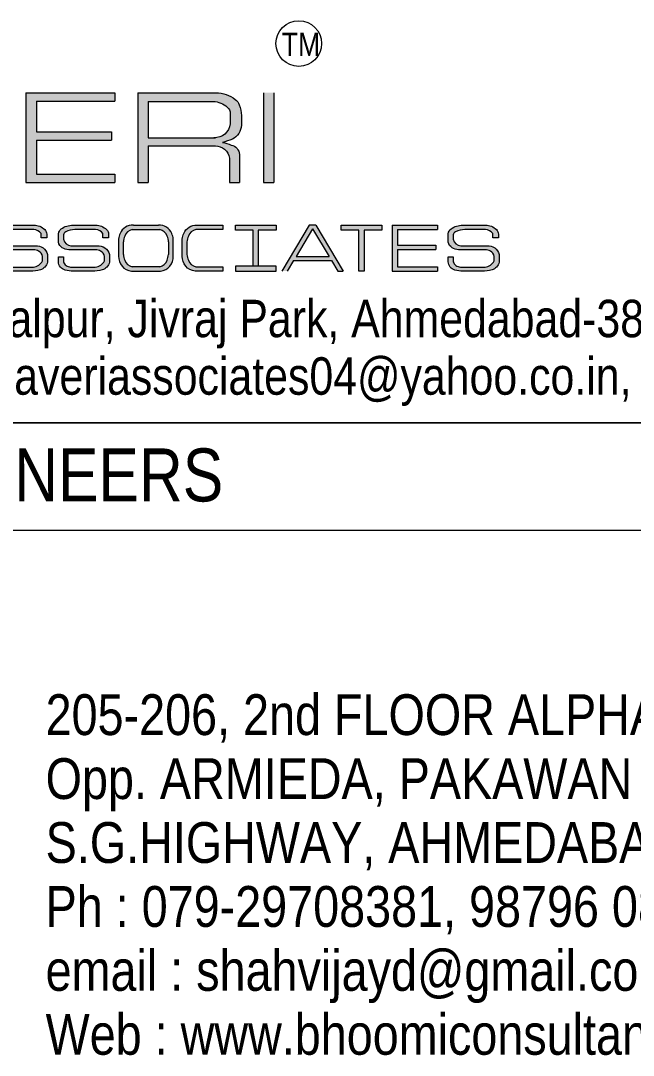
# Model space of a CAD drawing. Header units: millimetres. Extents: x 1112055 to 3390982, y -148532 to 766891.
# Drawn here: x 2390171 to 2392692, y 219142 to 223400 of the extents above; entities that cross this region are included whole.
import ezdxf

# ---------------------------------------------------------------- set-up
doc = ezdxf.new("R2010")
doc.units = ezdxf.units.MM
doc.layers.add('B TITLE BLOCK', color=250, linetype='Continuous', lineweight=0)
doc.layers.add('P_TITLE BLOCK TEXT', color=7, linetype='Continuous', lineweight=9)
doc.layers.add('FORMAT TEXT', color=7, linetype='Continuous')
doc.styles.add('SWINC', font='swissc.ttf')

msp = doc.modelspace()

# ---------------------------------------------------------------- hatches: boundary and pattern name
at = {"layer": 'P_TITLE BLOCK TEXT'}
for color, points in [(7, [(2390559.011818572, 223104.03613407), (2390193.05148048, 223104.03613407), (2390193.05148048, 222733.7161975062), (2390559.011818572, 222733.7161975062), (2390559.011818572, 222769.27985853), (2390236.426212952, 222769.27985853), (2390236.426212952, 222909.186279351), (2390545.449759787, 222909.186279351), (2390545.449759787, 222942.3594380125), (2390236.426212952, 222942.3594380125), (2390236.426212952, 223068.8814021299), (2390559.011818572, 223068.8814021299)]), (7, [(2391213.104210202, 223104.03613407), (2391169.729477722, 223104.03613407), (2391169.729477722, 222733.7161975062), (2391213.104210202, 222733.7161975062)]), (256, [(2390835.886100179, 222431.5313403132), (2390835.886100179, 222501.6460430602, -0.065444553260905), (2390842.03364489, 222524.3677606415, -0.3186236598127411), (2390896.750843161, 222558.5930900183), (2391003.450178795, 222558.5930900183), (2391003.450178795, 222540.4173715007), (2390891.728823206, 222540.4173715007, 0.2644804300768096), (2390861.1237041, 222513.7316301086, 0.0506837276388673), (2390855.466905223, 222490.1364222213), (2390855.466905223, 222437.9993407367, 0.0506837276411283), (2390861.1237041, 222414.4041328494, 0.2644804300830637), (2390891.728823206, 222387.7183914574), (2391003.450178795, 222387.7183914574), (2391003.450178795, 222369.5426729399), (2390888.912853902, 222369.5426729399, -0.3947190252426027)]), (256, [(2391656.748404481, 222558.5930900183), (2391490.33131473, 222558.5930900096), (2391490.33131473, 222537.7797444426), (2391563.133186822, 222537.7797444426), (2391563.133186822, 222369.5426729399), (2391583.946532389, 222369.5426729399), (2391583.946532389, 222537.7797444426), (2391656.748404481, 222537.7797444426)]), (256, [(2391885.906867182, 222558.5930900183), (2391699.082049722, 222558.5930900183), (2391699.082049722, 222369.5426729399), (2391885.906867182, 222369.5426729399), (2391885.906867182, 222387.6981225586), (2391721.225095388, 222387.6981225586), (2391721.225095388, 222459.1211397779), (2391878.98335965, 222459.1211397779), (2391878.98335965, 222476.0562244453), (2391721.225095388, 222476.0562244453), (2391721.225095388, 222540.6464010022), (2391885.906867182, 222540.6464010022)])]:
    msp.add_hatch(color=color, dxfattribs=at).paths.add_polyline_path(points)
h = msp.add_hatch(color=7, dxfattribs=at)
h.paths.add_polyline_path([(2391054.139387155, 223076.6170927351, -0.1662994059925575), (2391070.627187286, 223053.6872609702, -0.0791995366985774), (2391079.082223324, 223010.0871038991), (2391079.082223324, 222970.4473209715, -0.2597704900776225), (2391042.307546551, 222912.0453174113, -0.0146451845304826), (2391001.126434579, 222899.0261244773, -0.0494066516944872), (2391037.850383883, 222888.652494758, -0.351322737650402), (2391070.890421748, 222849.5117439496), (2391070.890421748, 222733.7161975062), (2391030.337233644, 222733.7161975062), (2391030.337233644, 222834.2205687674, 0.3675094121381071), (2390973.421085836, 222884.8362854117), (2390696.088422001, 222884.8362854117), (2390696.088422001, 222733.7161975062), (2390652.713689521, 222733.7161975062), (2390652.713689521, 223104.03613407), (2390974.935976739, 223104.03613407, -0.1432384059828174)])
h.paths.add_polyline_path([(2390963.28510983, 223067.5548084677, -0.1815059090176984), (2391021.15693183, 223044.8543928556, -0.2046130928259839), (2391033.579678962, 223018.0667657369), (2391033.579678962, 222975.7758748098, -0.3961353841263715), (2390966.10391218, 222918.6436306945), (2390696.088422001, 222918.6436306945), (2390696.088422001, 223067.5548084677)], flags=16)
h = msp.add_hatch(color=7, dxfattribs=at)
edge = h.paths.add_edge_path()
edge.add_line((2390254.938762885, 222506.183076544), (2390254.938762885, 222523.9874328086))
edge.add_arc((2390224.843893096, 222504.4299545965), 35.89144942410118, 33.01826321564511, 89.55826277277895)
edge.add_line((2390225.12060514, 222540.3203373174), (2390140.067083037, 222540.3203373174))
edge.add_arc((2390144.612440752, 222435.6758709699), 104.7431363598962, 92.48714741873879, 114.0429537283691)
edge.add_arc((2390108.468539789, 222516.69288726), 16.02933525850875, 114.0429537294062, 173.3691583151758)
edge.add_line((2390092.546428723, 222518.543824343), (2390092.546428723, 222500.684713168))
edge.add_arc((2390125.256277662, 222507.2641941633), 33.36500843268297, 191.3730973809643, 266.989319789544)
edge.add_line((2390123.503877195, 222473.9452373943), (2390231.27096863, 222473.9452373943))
edge.add_arc((2390234.292933257, 222424.4639941377), 49.57343748743828, 15.593509061330622, 93.49488039938291, ccw=False)
edge.add_line((2390282.041722523, 222437.7898647641), (2390282.16087394, 222406.0855573464))
edge.add_arc((2390239.204974259, 222417.3220122689), 44.40120760444587, 286.83610795885704, 345.3409580231924, ccw=False)
edge.add_arc((2390208.546543728, 222550.6160745815), 181.0986795089235, 270.9573158560145, 283.9044309719972, ccw=False)
edge.add_line((2390211.572256481, 222369.5426729399), (2390132.441961899, 222369.5426729399))
edge.add_arc((2390135.216043434, 222510.9569645762), 141.4414981771326, 255.2817551210301, 268.87619010347515, ccw=False)
edge.add_arc((2390108.729399736, 222410.1267053672), 37.19043839391119, 183.4260365920886, 255.2817551212632, ccw=False)
edge.add_line((2390071.605429037, 222407.9042050789), (2390071.605429037, 222427.9528643208))
edge.add_line((2390071.605429037, 222427.952864318), (2390092.546428727, 222427.952864318))
edge.add_line((2390092.546428723, 222427.952864318), (2390092.546428723, 222407.8920078813))
edge.add_arc((2390120.538535168, 222417.3196851), 29.53708043587835, 198.6134072769036, 234.8504137460179)
edge.add_arc((2390124.814729429, 222423.3929146962), 36.96472845960285, 234.8504137462263, 265.2644397945826)
edge.add_line((2390121.763030547, 222386.5543712469), (2390223.736302865, 222386.5543712469))
edge.add_arc((2390220.075028646, 222432.4536763064), 46.04509891662631, 274.5606862053867, 333.2673842339913)
edge.add_line((2390261.198618694, 222411.741325512), (2390261.432246945, 222429.9397922934))
edge.add_arc((2390232.831932442, 222425.8957935277), 28.88480423302691, 8.048099003175661, 64.75619501759226)
edge.add_arc((2390218.577385369, 222395.6633568692), 62.30923151112129, 64.75619501777959, 84.27045226384784)
edge.add_line((2390224.797896144, 222457.661305035), (2390114.165908902, 222457.661305035))
edge.add_arc((2390112.632076752, 222500.2983229455), 42.66459817014718, 195.9277156249536, 272.0602807550699, ccw=False)
edge.add_line((2390071.605429037, 222488.5901158148), (2390071.605429037, 222523.71365825))
edge.add_arc((2390102.506508201, 222518.0878566981), 31.4090168078041, 127.42578174409411, 169.6818301060569, ccw=False)
edge.add_arc((2390129.452193478, 222482.8772113584), 75.74703097773211, 88.3567074096274, 127.42578174509751, ccw=False)
edge.add_line((2390131.624386113, 222558.5930900183), (2390225.463358345, 222558.5930900183))
edge.add_arc((2390225.820341498, 222495.7580831265), 62.83602094352464, 45.300427081282805, 90.32550976596679, ccw=False)
edge.add_arc((2390250.475046827, 222520.6727047109), 27.78473189866104, 1.8933564716198816, 45.30042708078719, ccw=False)
edge.add_line((2390278.244609758, 222521.5906925409), (2390278.244609758, 222506.1830765427))
edge.add_line((2390278.244609758, 222506.183076544), (2390254.938762888, 222506.183076544))
h = msp.add_hatch(color=7, dxfattribs=at)
edge = h.paths.add_edge_path()
edge.add_line((2390509.515293924, 222506.183076544), (2390509.515293924, 222523.9874328086))
edge.add_arc((2390479.420424135, 222504.4299545965), 35.89144942410118, 33.01826321564511, 89.55826277277895)
edge.add_line((2390479.69713618, 222540.3203373174), (2390394.643614077, 222540.3203373174))
edge.add_arc((2390399.1889718, 222435.6758709699), 104.7431363598962, 92.48714741873879, 114.0429537283691)
edge.add_arc((2390363.045070829, 222516.69288726), 16.02933525850875, 114.0429537294062, 173.3691583151758)
edge.add_line((2390347.122959771, 222518.543824343), (2390347.122959771, 222500.684713168))
edge.add_arc((2390379.832808701, 222507.2641941633), 33.36500843268297, 191.3730973809643, 266.989319789544)
edge.add_line((2390378.080408243, 222473.9452373943), (2390485.847499677, 222473.9452373943))
edge.add_arc((2390488.869464306, 222424.4639941377), 49.57343748743828, 15.593509061330622, 93.49488039938291, ccw=False)
edge.add_line((2390536.618253571, 222437.7898647641), (2390536.737404988, 222406.0855573464))
edge.add_arc((2390493.781505307, 222417.3220122689), 44.40120760444587, 286.83610795885704, 345.3409580231924, ccw=False)
edge.add_arc((2390463.123074767, 222550.6160745815), 181.0986795089235, 270.9573158560145, 283.9044309719972, ccw=False)
edge.add_line((2390466.148787521, 222369.5426729399), (2390387.018492938, 222369.5426729399))
edge.add_arc((2390389.792574474, 222510.9569645762), 141.4414981771326, 255.2817551210301, 268.87619010347515, ccw=False)
edge.add_arc((2390363.305930776, 222410.1267053672), 37.19043839391119, 183.4260365920886, 255.2817551212632, ccw=False)
edge.add_line((2390326.181960076, 222407.9042050789), (2390326.181960076, 222427.9528643208))
edge.add_line((2390326.181960076, 222427.952864318), (2390347.122959767, 222427.952864318))
edge.add_line((2390347.122959771, 222427.952864318), (2390347.122959771, 222407.8920078813))
edge.add_arc((2390375.115066207, 222417.3196851), 29.53708043587835, 198.6134072769036, 234.8504137460179)
edge.add_arc((2390379.391260469, 222423.3929146962), 36.96472845960285, 234.8504137462263, 265.2644397945826)
edge.add_line((2390376.339561586, 222386.5543712469), (2390478.312833905, 222386.5543712469))
edge.add_arc((2390474.651559685, 222432.4536763064), 46.04509891662631, 274.5606862053867, 333.2673842339913)
edge.add_line((2390515.775149734, 222411.741325512), (2390516.008777985, 222429.9397922934))
edge.add_arc((2390487.408463482, 222425.8957935277), 28.88480423302691, 8.048099003175661, 64.75619501759226)
edge.add_arc((2390473.153916408, 222395.6633568692), 62.30923151112129, 64.75619501777959, 84.27045226384784)
edge.add_line((2390479.374427183, 222457.661305035), (2390368.742439941, 222457.661305035))
edge.add_arc((2390367.208607791, 222500.2983229455), 42.66459817014718, 195.9277156249536, 272.0602807550699, ccw=False)
edge.add_line((2390326.181960076, 222488.5901158148), (2390326.181960076, 222523.71365825))
edge.add_arc((2390357.08303924, 222518.0878566981), 31.4090168078041, 127.42578174409411, 169.6818301060569, ccw=False)
edge.add_arc((2390384.028724517, 222482.8772113584), 75.74703097773211, 88.3567074096274, 127.42578174509751, ccw=False)
edge.add_line((2390386.200917153, 222558.5930900183), (2390480.039889385, 222558.5930900183))
edge.add_arc((2390480.396872546, 222495.7580831265), 62.83602094352464, 45.300427081282805, 90.32550976596679, ccw=False)
edge.add_arc((2390505.051577875, 222520.6727047109), 27.78473189866104, 1.8933564716198816, 45.30042708078719, ccw=False)
edge.add_line((2390532.821140798, 222521.5906925409), (2390532.821140798, 222506.1830765427))
edge.add_line((2390532.821140798, 222506.183076544), (2390509.515293928, 222506.183076544))
h = msp.add_hatch(color=256, dxfattribs=at)
h.paths.add_polyline_path([(2390738.270077465, 222558.5930900183), (2390634.853482527, 222558.5930900183, 0.3186216901171488), (2390580.136437763, 222524.3681289042, 0.0654456625201036), (2390573.988739545, 222501.6460430602), (2390573.988739545, 222431.5313403132, 0.3947190252434177), (2390627.015493268, 222369.5426729399), (2390746.108066715, 222369.5426729399, 0.394719025241403), (2390799.134820448, 222431.5313403132), (2390799.134820448, 222501.6460430602, 0.0654456625725081), (2390792.987122221, 222524.3681289128, 0.3186216900435543)])
h.paths.add_polyline_path([(2390779.554015404, 222490.1364222213, 0.1047262594535254), (2390773.897216517, 222513.7316301086), (2390773.897302485, 222513.7313844223), (2390773.897150249, 222513.7318195121, 0.2644791230732378), (2390743.292097411, 222540.4173715007), (2390629.831462572, 222540.4173715007, 0.2644804300744661), (2390599.226343475, 222513.7316301086, 0.0506837276411892), (2390593.569544589, 222490.1364222213), (2390593.569544589, 222437.9993407367, 0.0506837276411892), (2390599.226343475, 222414.4041328494, 0.2644804300744662), (2390629.831462572, 222387.7183914574), (2390743.292097411, 222387.7183914574, 0.2644804300768095), (2390773.897216517, 222414.4041328494, 0.0473854188635733), (2390779.554015404, 222437.9993407367)], flags=16)
h = msp.add_hatch(color=256, dxfattribs=at)
h.paths.add_polyline_path([(2391221.78225513, 222390.3560185067), (2391055.365165378, 222390.3560185067), (2391055.365165378, 222369.5426729399), (2391221.78225513, 222369.5426729399)])
h.paths.add_polyline_path([(2391128.16703747, 222390.3560185067), (2391148.980383037, 222390.3560185067), (2391148.980383037, 222537.7797444426), (2391221.78225513, 222537.7797444426), (2391221.78225513, 222558.5930900183), (2391055.365165378, 222558.5930900096), (2391055.365165378, 222537.7797444426), (2391128.16703747, 222537.7797444426)])
h = msp.add_hatch(color=7, dxfattribs=at)
h.paths.add_polyline_path([(2391385.604937937, 222558.5930900183), (2391358.494097519, 222558.5930900183), (2391246.049655158, 222369.5426729399), (2391268.139373837, 222369.5426729399), (2391294.245462795, 222413.4342775684), (2391449.853572661, 222413.4342775684), (2391475.959661619, 222369.5426729399), (2391498.049380298, 222369.5426729399)])
h.paths.add_polyline_path([(2391372.049517732, 222544.2445579605), (2391439.83723062, 222430.2745375194), (2391304.261804836, 222430.2745375194)], flags=16)
h = msp.add_hatch(color=7, dxfattribs=at)
edge = h.paths.add_edge_path()
edge.add_line((2392113.320862873, 222506.183076544), (2392113.320862873, 222523.9874328086))
edge.add_arc((2392083.225993076, 222504.4299545965), 35.89144942410118, 33.01826321564511, 89.55826277277895)
edge.add_line((2392083.50270512, 222540.3203373174), (2391998.449183017, 222540.3203373174))
edge.add_arc((2392002.994540741, 222435.6758709699), 104.7431363598962, 92.48714741873879, 114.0429537283691)
edge.add_arc((2391966.850639778, 222516.69288726), 16.02933525850875, 114.0429537294062, 173.3691583151758)
edge.add_line((2391950.928528712, 222518.543824343), (2391950.928528712, 222500.684713168))
edge.add_arc((2391983.638377651, 222507.2641941633), 33.36500843268297, 191.3730973809643, 266.989319789544)
edge.add_line((2391981.885977183, 222473.9452373943), (2392089.653068618, 222473.9452373943))
edge.add_arc((2392092.675033246, 222424.4639941377), 49.57343748743828, 15.593509061330622, 93.49488039938291, ccw=False)
edge.add_line((2392140.423822512, 222437.7898647641), (2392140.542973929, 222406.0855573464))
edge.add_arc((2392097.587074248, 222417.3220122689), 44.40120760444587, 286.83610795885704, 345.3409580231924, ccw=False)
edge.add_arc((2392066.928643708, 222550.6160745815), 181.0986795089235, 270.9573158560145, 283.9044309719972, ccw=False)
edge.add_line((2392069.95435647, 222369.5426729399), (2391990.824061888, 222369.5426729399))
edge.add_arc((2391993.598143415, 222510.9569645762), 141.4414981771326, 255.2817551210301, 268.87619010347515, ccw=False)
edge.add_arc((2391967.111499717, 222410.1267053672), 37.19043839391119, 183.4260365920886, 255.2817551212632, ccw=False)
edge.add_line((2391929.987529017, 222407.9042050789), (2391929.987529017, 222427.9528643208))
edge.add_line((2391929.987529017, 222427.952864318), (2391950.928528708, 222427.952864318))
edge.add_line((2391950.928528712, 222427.952864318), (2391950.928528712, 222407.8920078813))
edge.add_arc((2391978.920635148, 222417.3196851), 29.53708043587835, 198.6134072769036, 234.8504137460179)
edge.add_arc((2391983.196829409, 222423.3929146962), 36.96472845960285, 234.8504137462263, 265.2644397945826)
edge.add_line((2391980.145130536, 222386.5543712469), (2392082.118402855, 222386.5543712469))
edge.add_arc((2392078.457128626, 222432.4536763064), 46.04509891662631, 274.5606862053867, 333.2673842339913)
edge.add_line((2392119.580718683, 222411.741325512), (2392119.814346934, 222429.9397922934))
edge.add_arc((2392091.214032431, 222425.8957935277), 28.88480423302691, 8.048099003175661, 64.75619501759226)
edge.add_arc((2392076.959485358, 222395.6633568692), 62.30923151112129, 64.75619501777959, 84.27045226384784)
edge.add_line((2392083.179996132, 222457.661305035), (2391972.54800889, 222457.661305035))
edge.add_arc((2391971.01417674, 222500.2983229455), 42.66459817014718, 195.9277156249536, 272.0602807550699, ccw=False)
edge.add_line((2391929.987529017, 222488.5901158148), (2391929.987529017, 222523.71365825))
edge.add_arc((2391960.88860819, 222518.0878566981), 31.4090168078041, 127.42578174409411, 169.6818301060569, ccw=False)
edge.add_arc((2391987.834293458, 222482.8772113584), 75.74703097773211, 88.3567074096274, 127.42578174509751, ccw=False)
edge.add_line((2391990.006486094, 222558.5930900183), (2392083.845458325, 222558.5930900183))
edge.add_arc((2392084.202441487, 222495.7580831265), 62.83602094352464, 45.300427081282805, 90.32550976596679, ccw=False)
edge.add_arc((2392108.857146816, 222520.6727047109), 27.78473189866104, 1.8933564716198816, 45.30042708078719, ccw=False)
edge.add_line((2392136.626709738, 222521.5906925409), (2392136.626709738, 222506.1830765427))
edge.add_line((2392136.626709738, 222506.183076544), (2392113.320862869, 222506.183076544))

# ---------------------------------------------------------------- linework, layer by layer
at = {"layer": 'B TITLE BLOCK', "color": 250, "lineweight": 0}
msp.add_line((2395009.466872244, 221301.4956626689), (2387740.398169872, 221301.4956626689), dxfattribs=at)
at = {"layer": 'B TITLE BLOCK', "color": 250, "lineweight": 0, "const_width": 6.061100518399976}
msp.add_lwpolyline([(2387740.398169872, 221745.0405470812), (2395009.466872244, 221745.0405470812)], dxfattribs=at)
at = {"layer": 'P_TITLE BLOCK TEXT'}
for p, q in [((2390629.831462572, 222540.4173714995), (2390743.292097411, 222540.4173714995)), ((2390573.988739545, 222501.6460430588), (2390573.988739545, 222431.5313403117)), ((2390593.569544589, 222437.9993407355), (2390593.569544589, 222490.13642222)), ((2390779.554015404, 222490.13642222), (2390779.554015404, 222437.9993407355)), ((2390799.134820448, 222431.5313403117), (2390799.134820448, 222501.6460430588)), ((2390627.015493277, 222369.5426729386), (2390746.108066715, 222369.5426729386)), ((2390743.292097411, 222387.718391456), (2390629.831462572, 222387.718391456))]:
    msp.add_line(p, q, dxfattribs=at)
at = {"layer": 'P_TITLE BLOCK TEXT', "color": 7}
for points in [[(2390193.05148048, 223104.0361340689), (2390559.011818572, 223104.0361340689)], [(2390193.05148048, 223104.0361340689), (2390193.05148048, 222733.7161975048)], [(2390559.011818572, 223104.0361340689), (2390559.011818572, 223068.8814021288)], [(2390652.713689521, 223104.0361340689), (2390652.713689521, 222733.7161975048)], [(2390652.713689521, 223104.0361340689), (2390974.935976739, 223104.0361340689)], [(2391169.729477722, 223104.0361340689), (2391169.729477722, 222733.7161975048)], [(2391213.104210202, 223104.0361340689), (2391213.104210202, 222733.7161975048)], [(2390236.426212952, 223068.8814021288), (2390236.426212952, 222942.3594380112)], [(2390236.426212952, 223068.8814021288), (2390559.011818572, 223068.8814021288)], [(2390696.088422001, 223067.5548084665), (2390696.088422001, 222918.6436306931)], [(2390696.088422001, 223067.5548084665), (2390963.28510983, 223067.5548084665)], [(2391033.579678962, 223018.0667657355), (2391033.579678962, 222975.7758748083)], [(2391079.082223324, 223010.0871038893), (2391079.082223324, 222970.4473209702)], [(2390236.426212952, 222942.3594380112), (2390545.449759787, 222942.3594380112)], [(2390545.449759787, 222942.3594380112), (2390545.449759787, 222909.1862793496)], [(2390696.088422001, 222918.6436306931), (2390972.78371242, 222918.6436306931)], [(2390236.426212952, 222909.1862793496), (2390236.426212952, 222769.2798585287)], [(2390236.426212952, 222909.1862793496), (2390545.449759787, 222909.1862793496)], [(2390696.088422001, 222884.8362854104), (2390696.088422001, 222733.7161975048)], [(2390696.088422001, 222884.8362854104), (2390973.421085836, 222884.8362854104)], [(2391030.337233644, 222834.2205687664), (2391030.337233644, 222733.7161975048)], [(2390236.426212952, 222769.2798585287), (2390559.011818572, 222769.2798585287)], [(2390559.011818572, 222769.2798585287), (2390559.011818572, 222733.7161975048)], [(2390193.05148048, 222733.7161975048), (2390559.011818572, 222733.7161975048)], [(2390652.713689521, 222733.7161975048), (2390696.088422001, 222733.7161975048)], [(2391030.337233644, 222733.7161975048), (2391070.890421748, 222733.7161975048)], [(2391169.729477722, 222733.7161975048), (2391213.104210202, 222733.7161975048)], [(2391169.729477722, 222733.7161975048), (2391213.104210202, 222733.7161975048)], [(2391358.494097519, 222558.5930900168), (2391246.049655158, 222369.5426729386)], [(2391372.049517732, 222544.2445579593), (2391304.261804836, 222430.2745375181)], [(2391385.604937937, 222558.5930900168), (2391358.494097519, 222558.5930900168)], [(2391372.049517732, 222544.2445579593), (2391439.83723062, 222430.2745375181)], [(2391385.604937937, 222558.5930900168), (2391498.049380298, 222369.5426729386)], [(2391699.082049722, 222558.5930900168), (2391885.906867182, 222558.5930900168)], [(2391699.082049722, 222558.5930900168), (2391699.082049722, 222369.5426729386)], [(2391721.225095388, 222540.6464010008), (2391721.225095388, 222476.0562244438)], [(2391721.225095388, 222540.6464010008), (2391885.906867182, 222540.6464010008)], [(2391885.906867182, 222558.5930900168), (2391885.906867182, 222540.6464010008)], [(2391721.225095388, 222476.0562244438), (2391878.98335965, 222476.0562244438)], [(2391721.225095388, 222459.1211397767), (2391721.225095388, 222387.6981225572)], [(2391721.225095388, 222459.1211397767), (2391878.98335965, 222459.1211397767)], [(2391878.98335965, 222476.0562244438), (2391878.98335965, 222459.1211397767)], [(2391294.245462795, 222413.434277567), (2391268.139373837, 222369.5426729386)], [(2391294.245462795, 222413.434277567), (2391449.853572661, 222413.434277567)], [(2391304.261804836, 222430.2745375181), (2391439.83723062, 222430.2745375181)], [(2391449.853572661, 222413.434277567), (2391475.959661619, 222369.5426729386)], [(2391475.959661619, 222369.5426729386), (2391498.049380298, 222369.5426729386)], [(2391699.082049722, 222369.5426729386), (2391885.906867182, 222369.5426729386)], [(2391721.225095388, 222387.6981225572), (2391885.906867182, 222387.6981225572)], [(2391885.906867182, 222387.6981225572), (2391885.906867182, 222369.5426729386)]]:
    msp.add_lwpolyline(points, dxfattribs=at)
for points in [[(2390974.935976739, 223104.0361340689, -0.1432384059828174), (2391054.139387155, 223076.617092734, -0.1662994059925575), (2391070.627187286, 223053.6872609686, -0.0791995367245889), (2391079.082223324, 223010.0871038893, 1.678218886483149)], [(2390963.28510983, 223067.5548084665, -0.1815059090176984), (2391021.15693183, 223044.8543928541, -0.2046130927975971), (2391033.579678962, 223018.0667657355, 10.50997811602303)], [(2391033.579678962, 222975.7758748083, -0.3961353841393621), (2390966.10391218, 222918.6436306931, -0.3062019991474196)], [(2391079.082223324, 222970.4473209702, -0.2597704900776225), (2391042.307546551, 222912.04531741, -0.0146451845304826), (2391001.126434579, 222899.0261244758, -0.0494066516944872), (2391037.850383883, 222888.6524947566, -0.351322737721068), (2391070.890421748, 222849.5117439399), (2391070.890421748, 222733.7161975048)], [(2390970.774952846, 222884.8362854104, -0.3803317739883389), (2391030.337233644, 222834.2205687664, -39.10634366962048)], [(2390131.624386113, 222558.5930900168), (2390225.463358345, 222558.5930900168, -0.1990261439851543), (2390270.018532857, 222540.4222232036, -0.1916967583265429), (2390278.244609758, 222521.5906925396), (2390278.244609758, 222506.1830765425), (2390254.938762885, 222506.1830765425), (2390254.938762885, 222523.9874328004, 0.2518321425504549), (2390225.12060514, 222540.3203373162), (2390140.067083038, 222540.3203373162, 0.0943332803251045)], [(2390835.886100179, 222426.2475918567), (2390835.886100179, 222501.6460430588, -0.0654451079201827), (2390842.033721644, 222524.3679447801, -0.3186226749167162), (2390896.750843152, 222558.5930900168), (2391003.450178795, 222558.5930900168), (2391003.450178795, 222540.4173714995), (2390891.728823206, 222540.4173714995, 0.2644804300768096), (2390861.1237041, 222513.7316301071, 0.0506837276411283), (2390855.466905223, 222490.13642222), (2390855.466905223, 222437.9993407355, 0.0506837276411283), (2390861.1237041, 222414.404132848, 0.2644804300768096), (2390891.728823206, 222387.718391456), (2391003.450178795, 222387.718391456), (2391003.450178795, 222369.5426729386), (2390888.912853902, 222369.5426729386, -0.3947190252579334), (2390835.886100179, 222431.5313403117)], [(2390121.763030547, 222386.5543712454), (2390223.736302867, 222386.5543712454, 0.2619100095917326), (2390261.198618694, 222411.7413255105), (2390261.432246945, 222429.9397922905, 0.2526122615055632), (2390245.150462185, 222452.0221354151, 0.085353380822099), (2390224.797896144, 222457.6613050338), (2390114.165908901, 222457.6613050338, -0.3449747456290864)], [(2390123.503877195, 222473.945237393), (2390231.27096863, 222473.945237393, -0.3536343318604639), (2390282.041722523, 222437.7898647628), (2390282.160873943, 222406.085557342, -0.2609690833415413), (2390252.06512002, 222374.8239665794, -0.0565526202682377), (2390211.572256481, 222369.5426729386), (2390132.441961903, 222369.5426729386, -0.0593865794242292)]]:
    msp.add_lwpolyline(points, format="xyb", dxfattribs=at)
for points in [[(2390509.515293924, 222506.1830765425), (2390509.515293924, 222523.9874328004, 0.2518321425504549), (2390479.69713618, 222540.3203373162), (2390394.643614077, 222540.3203373162, 0.0943332803251045), (2390356.514376631, 222531.3315218318, 0.2648005950274), (2390347.122959771, 222518.5438243419), (2390347.122959771, 222500.6847131656, 0.342455608626355), (2390378.080408243, 222473.945237393), (2390485.84749967, 222473.945237393, -0.3536343318604639), (2390536.618253571, 222437.7898647628), (2390536.737404983, 222406.085557342, -0.2609690833415413), (2390506.64165106, 222374.8239665794, -0.0565526202682377), (2390466.148787521, 222369.5426729386), (2390387.018492942, 222369.5426729386, -0.0593865794242292), (2390353.857107012, 222374.1566005959, -0.324223828793496), (2390326.181960076, 222407.9042050775), (2390326.181960076, 222427.9528643162), (2390347.122959771, 222427.9528643162), (2390347.122959771, 222407.8920078767, 0.1594446921200951), (2390358.110182099, 222393.1686388, 0.1334907776809275), (2390376.339561586, 222386.5543712454), (2390478.312833906, 222386.5543712454, 0.2619100095917326), (2390515.775149734, 222411.7413255105), (2390516.008777984, 222429.9397922905, 0.2526122615055632), (2390499.726993232, 222452.0221354151, 0.085353380822099), (2390479.374427183, 222457.6613050338), (2390368.742439941, 222457.6613050338, -0.3449747456290864), (2390326.181960076, 222488.5901158135), (2390326.181960076, 222523.7136582524, -0.1864948836794344), (2390337.994735511, 222543.0310521076, -0.172141735516322), (2390386.200917153, 222558.5930900168), (2390480.039889384, 222558.5930900168, -0.1990261439851543), (2390524.595063897, 222540.4222232036, -0.1916967583265429), (2390532.821140798, 222521.5906925396), (2390532.821140798, 222506.1830765425)], [(2392113.320862873, 222506.1830765425), (2392113.320862873, 222523.9874328004, 0.2518321425504549), (2392083.50270512, 222540.3203373162), (2391998.449183018, 222540.3203373162, 0.0943332803251045), (2391960.31994558, 222531.3315218318, 0.2648005950274), (2391950.928528712, 222518.5438243419), (2391950.928528712, 222500.6847131656, 0.342455608626355), (2391981.885977183, 222473.945237393), (2392089.653068619, 222473.945237393, -0.3536343318604639), (2392140.423822512, 222437.7898647628), (2392140.542973932, 222406.085557342, -0.2609690833415413), (2392110.447220009, 222374.8239665794, -0.0565526202682377), (2392069.95435647, 222369.5426729386), (2391990.824061883, 222369.5426729386, -0.0593865794242292), (2391957.662675961, 222374.1566005959, -0.324223828793496), (2391929.987529017, 222407.9042050775), (2391929.987529017, 222427.9528643162), (2391950.928528712, 222427.9528643162), (2391950.928528712, 222407.8920078767, 0.1594446921200951), (2391961.91575104, 222393.1686388, 0.1334907776809275), (2391980.145130536, 222386.5543712454), (2392082.118402847, 222386.5543712454, 0.2619100095917326), (2392119.580718683, 222411.7413255105), (2392119.814346934, 222429.9397922905, 0.2526122615055632), (2392103.532562173, 222452.0221354151, 0.085353380822099), (2392083.179996132, 222457.6613050338), (2391972.54800889, 222457.6613050338, -0.3449747456290864), (2391929.987529017, 222488.5901158135), (2391929.987529017, 222523.7136582524, -0.1864948836794344), (2391941.800304452, 222543.0310521076, -0.172141735516322), (2391990.006486094, 222558.5930900168), (2392083.845458325, 222558.5930900168, -0.1990261439851543), (2392128.400632838, 222540.4222232036, -0.1916967583265429), (2392136.626709738, 222521.5906925396), (2392136.626709738, 222506.1830765425)]]:
    msp.add_lwpolyline(points, format="xyb", close=True, dxfattribs=at)
at = {"layer": 'P_TITLE BLOCK TEXT'}
for points in [[(2390634.853482527, 222558.5930900168), (2390738.270077465, 222558.5930900168)], [(2391128.16703747, 222537.7797444412), (2391055.365165378, 222537.7797444412), (2391055.365165378, 222558.5930900168), (2391221.78225513, 222558.5930900168), (2391221.78225513, 222537.7797444412), (2391148.980383037, 222537.7797444412)], [(2391148.980383037, 222537.7797444412), (2391148.980383037, 222390.3560185054), (2391128.16703747, 222390.3560185054), (2391128.16703747, 222537.7797444412)], [(2391563.133186822, 222537.7797444412), (2391490.33131473, 222537.7797444412), (2391490.33131473, 222558.5930900168), (2391656.748404481, 222558.5930900168), (2391656.748404481, 222537.7797444412), (2391583.946532389, 222537.7797444412)], [(2391583.946532389, 222537.7797444412), (2391583.946532389, 222369.5426729386), (2391563.133186822, 222369.5426729386), (2391563.133186822, 222537.7797444412)], [(2391221.78225513, 222390.3560185054), (2391055.365165378, 222390.3560185054), (2391055.365165378, 222369.5426729386), (2391221.78225513, 222369.5426729386), (2391221.78225513, 222390.3560185054), (2391148.980383037, 222390.3560185054)]]:
    msp.add_lwpolyline(points, dxfattribs=at)
msp.add_circle((2391315.546036997, 223306.2591351991), 94.01371008790196, dxfattribs=at)
for centre, radius, start, end in [((2390631.622672961, 222502.9065074263), 55.78022598394238, 86.67955073849653, 157.3715793761183), ((2390637.989123222, 222500.1686403748), 41.067113170362, 101.457568291572, 160.7151990215254), ((2390741.500887031, 222502.9065074263), 55.78022598393203, 22.62842063296974, 93.3204492615035), ((2390735.13443677, 222500.1686403748), 41.06711317012839, 19.28480097847459, 78.54243170842796), ((2390663.488347117, 222489.6236921686), 90.30346990107904, 157.3716577077005, 172.3493392716214), ((2390712.483503769, 222474.1032620739), 119.989965881808, 160.7151990215254, 172.3211226334941), ((2390721.017464402, 222488.5783561902), 58.55728283482296, 1.524680442625548, 25.43899789746562), ((2390709.635212875, 222489.6236921686), 90.30346990156794, 7.650660728378584, 22.62834229915939), ((2390633.646351249, 222428.8894660884), 59.71607935856625, 177.4643736599164, 263.6247444748129), ((2390712.483503769, 222454.0325008813), 119.9899658818454, 187.6788773665058, 199.2848009784745), ((2390637.989123222, 222427.9671225722), 41.06711317023831, 199.2848009784745, 258.5424316948165), ((2390735.13443677, 222427.9671225722), 41.06711316983929, 281.457568291572, 340.7151990215254), ((2390739.477208743, 222428.8894660884), 59.71607935830102, 276.375255525187, 2.535626340083601), ((2390652.519540036, 222455.9793422513), 128.3005782770757, 341.092250448679, 351.9440712044213)]:
    msp.add_arc(centre, radius, start, end, dxfattribs=at)

# ---------------------------------------------------------------- texts
at = {"layer": 'B TITLE BLOCK', "color": 0, "style": 'SWINC'}
for s, p in [('205-206, 2nd FLOOR ALPHA MEGHACON HOUSE,', (2390273.776636439, 220460.3188766288)), ('Opp. ARMIEDA, PAKAWAN TO SINDHUBHAVAN ROAD,', (2390273.776636439, 220197.17358914)), ('S.G.HIGHWAY, AHMEDABAD-380054', (2390273.776636439, 219934.0283016427)), ('Ph : 079-29708381, 98796 08893', (2390273.776636439, 219670.8830141541)), ('email : shahvijayd@gmail.com,', (2390273.776636439, 219407.7377266572)), ('Web : www.bhoomiconsultants.com', (2390273.776636439, 219144.5924391682))]:
    msp.add_text(s, height=167.8077817507342, dxfattribs=at).set_placement(p)
at = {"layer": 'FORMAT TEXT', "style": 'SWINC'}
msp.add_text('STRUCTURAL ENGINEERS', height=218.0720610710674, dxfattribs=at).set_placement((2387785.655321739, 221421.6762420812))
at = {"layer": 'P_TITLE BLOCK TEXT', "style": 'SWINC'}
for s, height, p in [('TM', 95.5926928779195, (2391245.410038628, 223255.5188382337)), ('2, Palkhi Society, Nr. SBI, Vejalpur, Jivraj Park, Ahmedabad-380051', 153.8225800779034, (2387799.828299543, 222097.7599245487)), ('E-mail : jhaveriassociates04@yahoo.co.in,', 153.8225800779034, (2389361.41609292, 221861.0259043335))]:
    msp.add_text(s, height=height, dxfattribs=at).set_placement(p)

doc.saveas('drawing.dxf')
